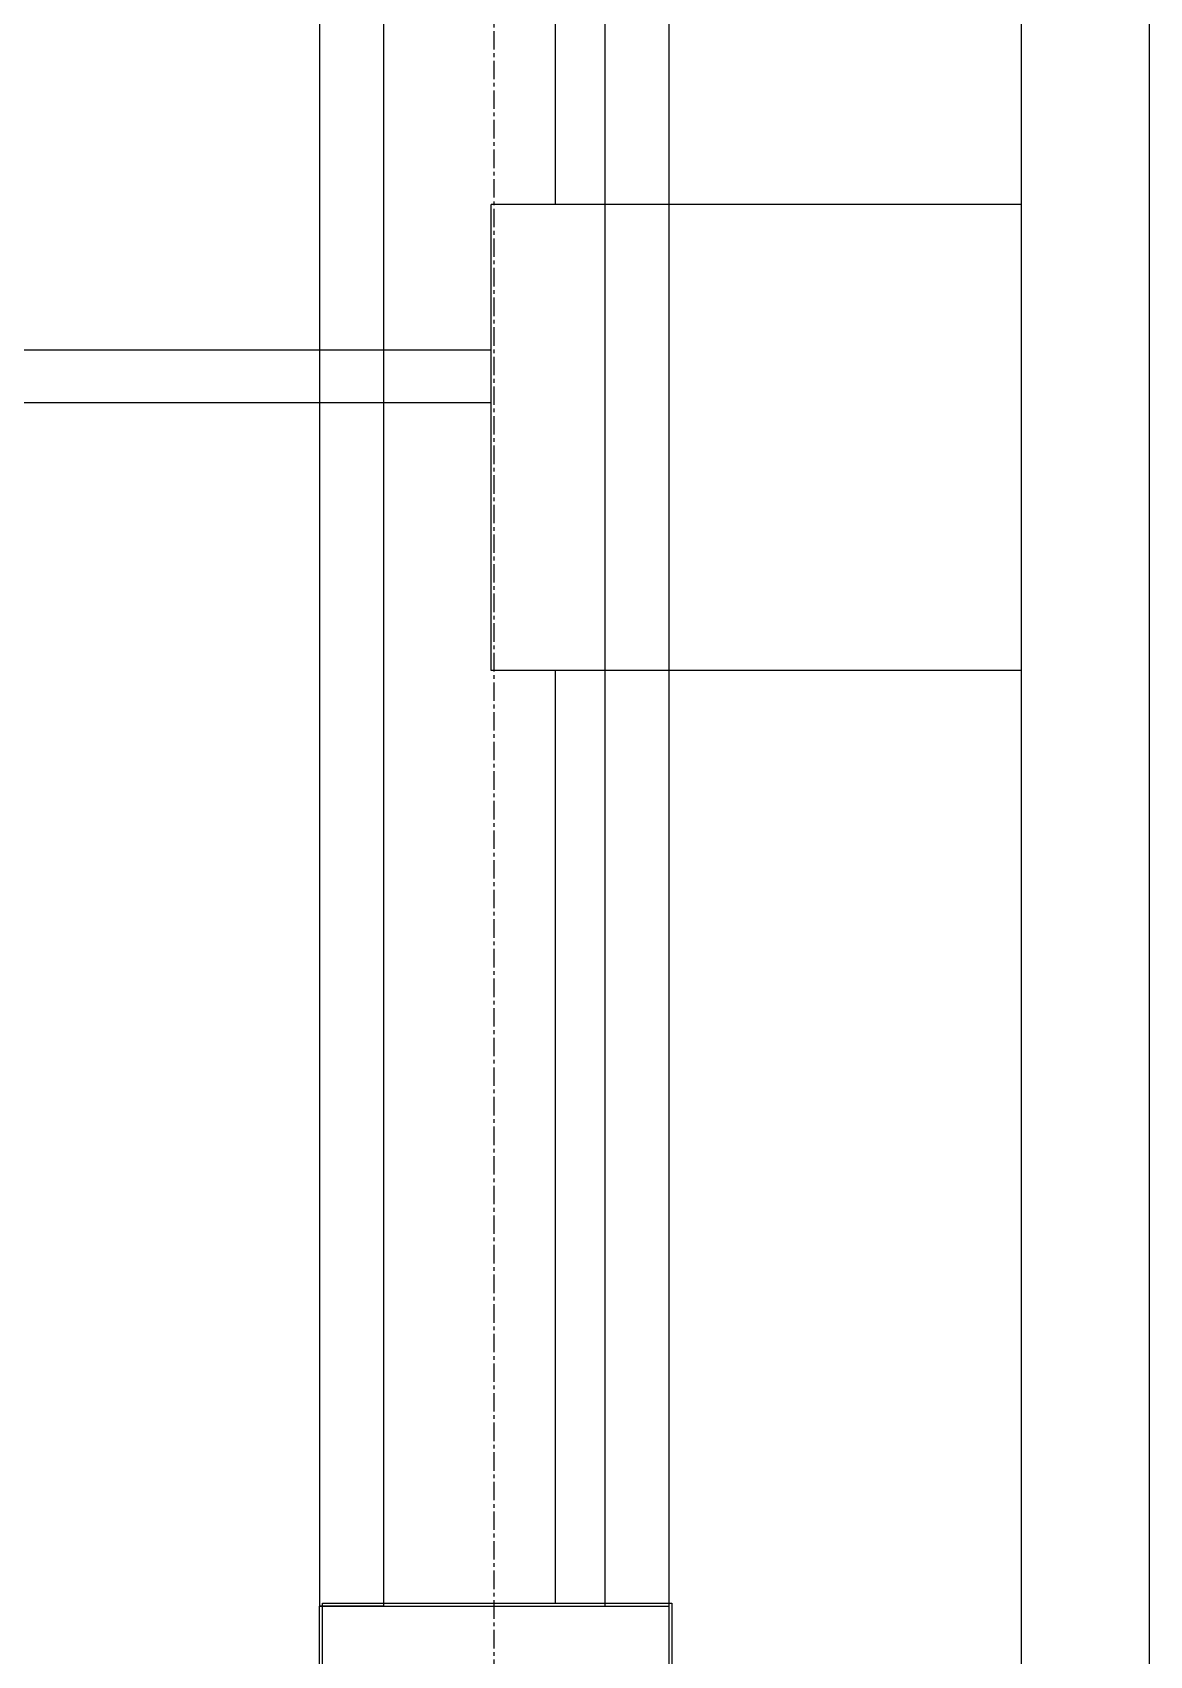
# Model space of a CAD drawing. Header units: millimetres. Extents: x -58291 to 85267, y -25390 to 74943.
# Drawn here: x -6325 to -4408, y 47491 to 50276 of the extents above; entities that cross this region are included whole.
import ezdxf

# ---------------------------------------------------------------- set-up
doc = ezdxf.new("R2010")
doc.units = ezdxf.units.MM
doc.linetypes.add('PCENTRE', pattern=[50.8, 31.75, -6.35, 6.35, -6.35])
doc.linetypes.add('PCENTRE2', pattern=[28.575, 19.05, -3.175, 3.175, -3.175])
for name, color, linetype in [('Basement 01 - Structural Members', 5, 'Continuous'), ('Basement 01 - Walls', 3, 'Continuous'), ('Boundaries_and_building_grids', 140, 'PCENTRE2'), ('BRICK_WALLS_P4', 1, 'Continuous'), ('COLUMNS_P5', 5, 'Continuous'), ('SHOPFITTING', 4, 'Continuous'), ('WA', 6, 'Continuous')]:
    doc.layers.add(name, color=color, linetype=linetype)

msp = doc.modelspace()

# ---------------------------------------------------------------- linework, layer by layer
at = {"layer": 'Basement 01 - Structural Members', "color": 5, "linetype": 'Continuous', "lineweight": -3, "elevation": -4600}
msp.add_lwpolyline([(-5232.8, 46975.7), (-5832.8, 46975.7), (-5832.8, 47575.7), (-5232.8, 47575.7), (-5232.8, 46975.7)], dxfattribs=at)
at = {"layer": 'Basement 01 - Walls', "color": 3, "linetype": 'Continuous', "lineweight": -3}
for p, q in [((-5832.8, 52975.7, -4600), (-5832.8, 47575.7, -4600)), ((-5722.8, 52975.7, -4600), (-5722.8, 47575.7, -4600)), ((-5342.8, 52975.7, -4600), (-5342.8, 47575.7, -4600)), ((-5232.8, 52975.7, -4600), (-5232.8, 47575.7, -4600)), ((-5722.8, 47575.7, -4600), (-5832.8, 47575.7, -4600)), ((-5342.8, 47575.7, -4600), (-5232.8, 47575.7, -4600))]:
    msp.add_line(p, q, dxfattribs=at)
at = {"layer": 'Boundaries_and_building_grids', "color": 140, "linetype": 'PCENTRE', "lineweight": -3}
msp.add_line((-5532.8, -17978), (-5532.8, 67825.7), dxfattribs=at)
at = {"layer": 'BRICK_WALLS_P4', "linetype": 'Continuous'}
for p, q in [((-4627.7, 44390.8), (-4627.7, 52980.8)), ((-4407.7, 44280.8), (-4407.7, 52980.8))]:
    msp.add_line(p, q, dxfattribs=at)
at = {"layer": 'COLUMNS_P5', "linetype": 'Continuous', "lineweight": -3}
msp.add_lwpolyline([(-5227.7, 47580.8), (-5227.7, 46980.8), (-5827.7, 46980.8), (-5827.7, 47580.8)], close=True, dxfattribs=at)
at = {"layer": 'SHOPFITTING', "linetype": 'Continuous'}
for p, q in [((-5427.7, 49980.8), (-5427.7, 52980.8)), ((-4627.7, 49980.8), (-5537.7, 49980.8)), ((-5537.7, 49180.8), (-5537.7, 49980.8)), ((-4627.7, 49180.8), (-5537.7, 49180.8)), ((-5427.7, 47580.8), (-5427.7, 49180.8))]:
    msp.add_line(p, q, dxfattribs=at)
at = {"layer": 'WA'}
for p, q in [((-5537.7, 49730.8), (-8386.5, 49730.8)), ((-5537.7, 49640.8), (-5537.7, 49730.8)), ((-8386.5, 49640.8), (-5537.7, 49640.8))]:
    msp.add_line(p, q, dxfattribs=at)

doc.saveas('drawing.dxf')
